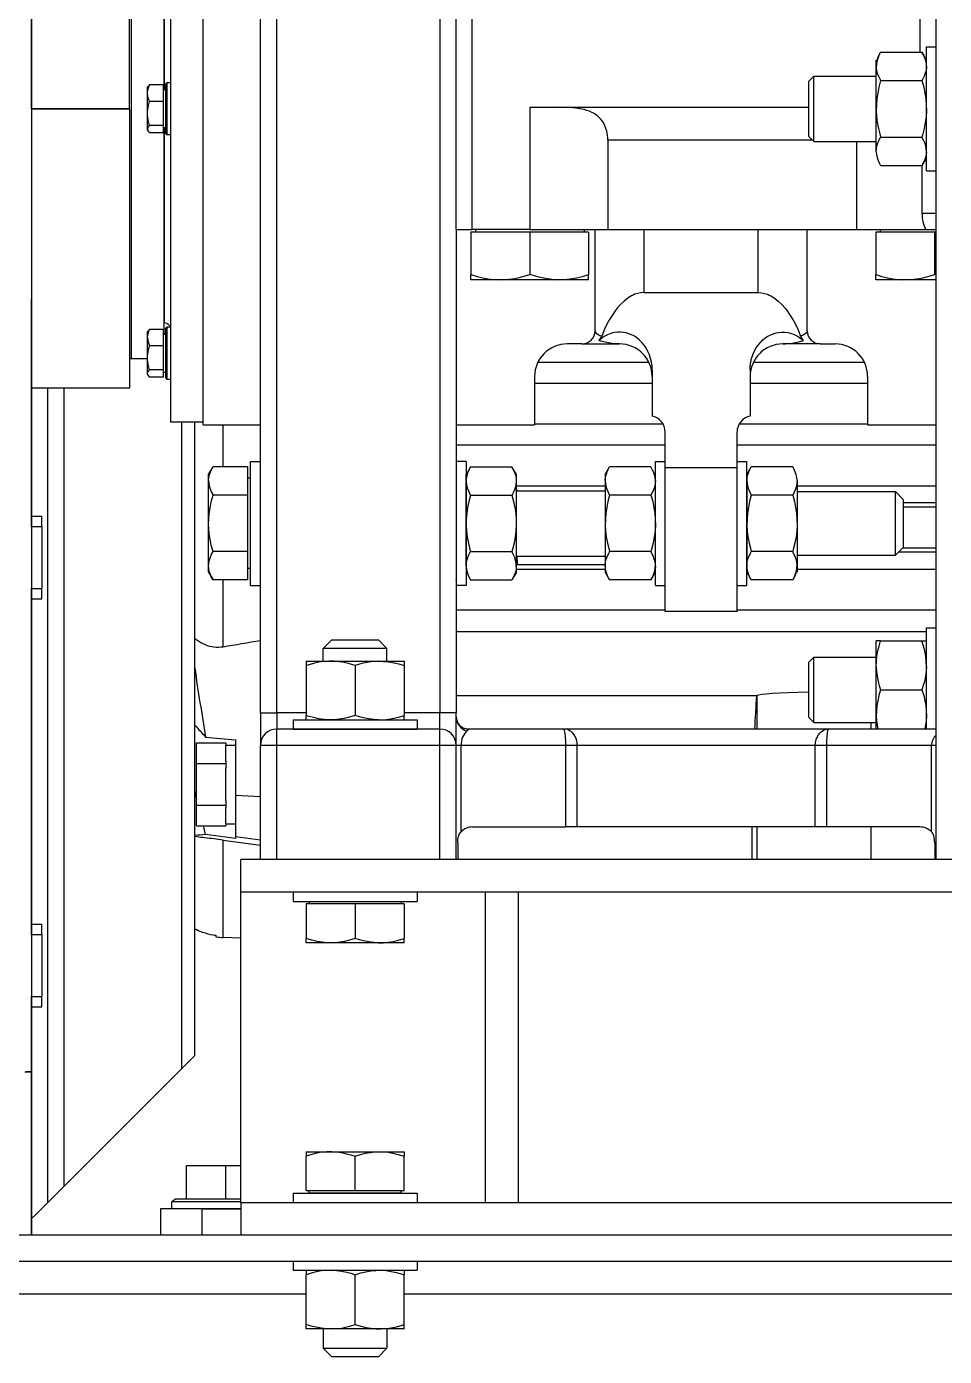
# Model space of a CAD drawing. Header units: metres. Extents: x 0 to 63075, y 0 to 44550.
# Drawn here: x 35998.6 to 36279.7, y 29834.8 to 30242.2 of the extents above; entities that cross this region are included whole.
import ezdxf

# ---------------------------------------------------------------- set-up
doc = ezdxf.new("R2010")
doc.units = ezdxf.units.M
doc.header["$LTSCALE"] = 75
doc.layers.add('SDM', color=7, linetype='Continuous')
doc.layers.add('SL1', color=8, linetype='Continuous')

# ---------------------------------------------------------------- blocks, each defined once
blk = doc.blocks.new('A$C24fbfe94')
at = {"layer": 'SL1'}
for p, q in [((2625.08, 1052.82), (2625.08, 539.82)), ((2677.68, 788.4), (2677.68, 930.97)), ((2625.08, 834.82), (2625.08, 920.37)), ((2655.08, 834.82), (2655.08, 920.37)), ((2655.67, 798.14), (2655.67, 911.32)), ((2665.67, 840.64), (2665.67, 903.92)), ((2667.68, 880.84), (2667.68, 738.82)), ((2695.18, 649.82), (2695.18, 868.82)), ((2700.18, 649.82), (2700.18, 868.82)), ((2750.18, 868.82), (2750.18, 649.82)), ((2755.08, 868.82), (2755.08, 797.82)), ((2759.98, 868.82), (2759.98, 797.82)), ((2897.18, 868.82), (2897.18, 852.14)), ((2902.18, 604.82), (2902.18, 868.82)), ((2665.68, 866.22), (2665.68, 840.64)), ((2885.15, 852.14), (2897.82, 852.14)), ((2899.18, 849.78), (2897.82, 852.14)), ((2899.18, 834.82), (2899.18, 853.82)), ((2899.18, 853.82), (2902.18, 853.82)), ((2883.78, 821.69), (2883.78, 849.78)), ((2883.81, 847.99), (2883.78, 847.95)), ((2863.18, 843.32), (2864.68, 844.82)), ((2864.68, 834.82), (2864.68, 844.82)), ((2864.68, 844.82), (2883.78, 844.82)), ((2885.15, 843.48), (2897.82, 843.48)), ((2660.63, 841.32), (2660.82, 841.64)), ((2660.63, 828.67), (2660.63, 841.32)), ((2665.48, 842.15), (2661.22, 842.15)), ((2665.48, 837.08), (2665.48, 842.15)), ((2666.08, 840.64), (2665.48, 840.64)), ((2666.08, 842.22), (2666.54, 842.82)), ((2666.08, 842.22), (2666.08, 840.28)), ((2666.08, 840.28), (2666.08, 827.42)), ((2666.54, 842.82), (2666.54, 840.72)), ((2667.68, 842.82), (2666.54, 842.82)), ((2666.54, 840.72), (2666.54, 826.82)), ((2863.18, 834.82), (2863.18, 843.32)), ((2665.48, 837.08), (2661.22, 837.08)), ((2665.48, 829.75), (2665.48, 837.08)), ((2777.68, 835.32), (2777.68, 797.82)), ((2777.68, 835.32), (2863.18, 835.32)), ((2625.08, 834.82), (2655.08, 834.82)), ((2655.08, 834.82), (2625.08, 834.82)), ((2625.08, 834.82), (2625.08, 749.27)), ((2655.08, 834.82), (2655.08, 749.27)), ((2863.18, 826.32), (2863.18, 834.82)), ((2864.68, 824.82), (2864.68, 834.82)), ((2899.18, 815.82), (2899.18, 834.82)), ((2660.63, 828.32), (2660.63, 828.67)), ((2660.63, 828.32), (2660.82, 828)), ((2665.48, 829.75), (2661.22, 829.75)), ((2665.48, 827.49), (2661.22, 827.49)), ((2665.48, 827.49), (2665.48, 829.75)), ((2666.08, 829.01), (2665.48, 829.01)), ((2665.67, 798.14), (2665.67, 829.01)), ((2665.68, 829.01), (2665.68, 769.32)), ((2666.08, 827.42), (2666.54, 826.82)), ((2667.68, 826.82), (2666.54, 826.82)), ((2801.6, 825.32), (2864.18, 825.32)), ((2801.6, 825.32), (2801.6, 797.82)), ((2863.18, 826.32), (2864.68, 824.82)), ((2864.68, 824.82), (2883.78, 824.82)), ((2877.77, 824.82), (2877.77, 797.82)), ((2885.15, 826.16), (2897.82, 826.16)), ((2883.81, 821.65), (2883.78, 821.69)), ((2899.18, 819.86), (2897.82, 817.5)), ((2885.15, 817.5), (2897.82, 817.5)), ((2897.8, 817.5), (2897.8, 802.82)), ((2899.18, 815.82), (2902.18, 815.82)), ((2897.8, 802.82), (2902.18, 802.82)), ((2655.67, 758.32), (2655.67, 798.14)), ((2665.67, 765.72), (2665.67, 798.14)), ((2755.08, 797.82), (2759.98, 797.82)), ((2755.18, 797.82), (2755.18, 649.82)), ((2777.68, 797.02), (2759.68, 797.02)), ((2759.68, 797.02), (2759.68, 784.08)), ((2777.68, 797.82), (2759.98, 797.82)), ((2761.06, 797.82), (2761.06, 797.02)), ((2777.68, 797.82), (2801.6, 797.82)), ((2795.68, 797.02), (2777.68, 797.02)), ((2777.68, 797.02), (2777.68, 784.08)), ((2794.31, 797.82), (2794.31, 797.02)), ((2795.68, 797.02), (2795.68, 784.08)), ((2797.68, 788.4), (2797.68, 797.82)), ((2801.6, 797.82), (2877.77, 797.82)), ((2812.68, 778.54), (2812.68, 797.82)), ((2847.68, 778.54), (2847.68, 797.82)), ((2862.68, 788.4), (2862.68, 797.82)), ((2877.77, 797.82), (2898.96, 797.82)), ((2901.68, 797.02), (2883.68, 797.02)), ((2883.68, 797.02), (2883.68, 784.08)), ((2885.06, 797.82), (2885.06, 797.02)), ((2898.96, 797.82), (2902.18, 797.82)), ((2902.18, 797.02), (2901.68, 797.02)), ((2901.68, 797.02), (2901.68, 784.08)), ((2677.68, 737.99), (2677.68, 788.4)), ((2797.68, 766.82), (2797.68, 788.4)), ((2862.68, 766.82), (2862.68, 788.4)), ((2759.68, 782.48), (2759.68, 784.08)), ((2759.69, 782.47), (2759.68, 782.48)), ((2786.31, 782.47), (2759.69, 782.47)), ((2795.68, 782.47), (2786.31, 782.47)), ((2795.68, 782.48), (2795.68, 784.08)), ((2795.68, 782.47), (2795.68, 782.48)), ((2883.68, 782.48), (2883.68, 784.08)), ((2883.69, 782.47), (2883.68, 782.48)), ((2902.18, 782.47), (2883.69, 782.47)), ((2902.18, 783.92), (2901.68, 784.08)), ((2812.68, 778.54), (2847.68, 778.54)), ((2625.08, 710.07), (2625.08, 776.64)), ((2660.63, 766.41), (2660.82, 766.72)), ((2660.63, 764.8), (2660.63, 766.41)), ((2665.48, 767.24), (2661.22, 767.24)), ((2665.48, 762.17), (2665.48, 767.24)), ((2665.68, 769.32), (2665.67, 769.32)), ((2666.08, 767.31), (2666.54, 767.91)), ((2666.08, 767.31), (2666.08, 758.31)), ((2667.61, 767.91), (2666.54, 767.91)), ((2666.54, 767.91), (2666.54, 758.18)), ((2667.68, 767.91), (2666.54, 767.91)), ((2660.63, 753.41), (2660.63, 764.8)), ((2665.48, 762.17), (2661.22, 762.17)), ((2666.08, 765.72), (2665.48, 765.72)), ((2665.48, 754.84), (2665.48, 762.17)), ((2666.08, 765.72), (2665.67, 765.72)), ((2793.68, 762.82), (2789.18, 762.82)), ((2793.68, 762.82), (2805.18, 762.82)), ((2866.68, 762.82), (2855.18, 762.82)), ((2866.68, 762.82), (2871.18, 762.82)), ((2655.08, 758.34), (2655.08, 752.27)), ((2655.67, 758.32), (2660.63, 758.32)), ((2666.08, 758.31), (2666.08, 752.51)), ((2666.54, 758.18), (2666.54, 751.91)), ((2665.48, 754.84), (2661.22, 754.84)), ((2665.48, 752.58), (2665.48, 754.84)), ((2666.08, 754.09), (2665.48, 754.09)), ((2780.18, 757.18), (2814.18, 757.18)), ((2815.18, 754.9), (2815.18, 740.72)), ((2845.18, 754.9), (2845.18, 740.72)), ((2846.18, 757.18), (2880.18, 757.18)), ((2660.63, 753.41), (2660.82, 753.09)), ((2665.48, 752.58), (2661.22, 752.58)), ((2666.08, 752.51), (2666.54, 751.91)), ((2667.68, 751.91), (2666.54, 751.91)), ((2779.18, 752.82), (2779.18, 737.99)), ((2815.18, 750.68), (2779.18, 750.68)), ((2881.18, 750.68), (2845.18, 750.68)), ((2881.18, 752.82), (2881.18, 737.99)), ((2655.08, 749.27), (2625.08, 749.27)), ((2630.08, 499.82), (2630.08, 749.27)), ((2635.08, 504.82), (2635.08, 749.27)), ((2669.68, 738.82), (2667.68, 738.82)), ((2671.08, 540.82), (2671.08, 738.85)), ((2675.08, 544.82), (2675.08, 738.84)), ((2677.68, 738.82), (2675.68, 738.82)), ((2677.68, 737.99), (2695.18, 737.99)), ((2683.83, 725.14), (2683.83, 737.99)), ((2755.18, 737.99), (2779.18, 737.99)), ((2779.18, 738.28), (2818.53, 738.28)), ((2841.83, 738.28), (2881.18, 738.28)), ((2881.18, 737.99), (2902.18, 737.99)), ((2819.18, 724.82), (2819.18, 735.82)), ((2841.18, 724.82), (2841.18, 735.82)), ((2819.18, 731.76), (2755.18, 731.76)), ((2902.18, 731.76), (2841.18, 731.76)), ((2692.18, 702.2), (2692.18, 726.82)), ((2692.18, 726.82), (2695.18, 726.82)), ((2755.18, 726.82), (2755.18, 722.45)), ((2758.18, 726.82), (2755.18, 726.82)), ((2758.18, 726.82), (2758.18, 722.45)), ((2816.18, 691.91), (2816.18, 726.82)), ((2816.18, 726.82), (2819.18, 726.82)), ((2841.18, 691.91), (2841.18, 726.82)), ((2841.18, 726.82), (2844.18, 726.82)), ((2844.18, 691.91), (2844.18, 726.82)), ((2679.33, 722.81), (2680.68, 725.14)), ((2679.33, 720.98), (2679.33, 722.81)), ((2691.38, 725.14), (2680.68, 725.14)), ((2691.38, 716.48), (2691.38, 725.14)), ((2692.18, 721.67), (2691.38, 721.67)), ((2755.18, 722.45), (2755.18, 688.82)), ((2758.18, 694.69), (2758.18, 722.78)), ((2758.18, 722.45), (2758.18, 688.82)), ((2759.55, 725.14), (2772.22, 725.14)), ((2773.58, 722.78), (2772.22, 725.14)), ((2773.58, 694.69), (2773.58, 722.78)), ((2800.78, 722.78), (2802.15, 725.14)), ((2800.78, 722.78), (2800.78, 720.95)), ((2814.82, 725.14), (2802.15, 725.14)), ((2841.18, 724.82), (2819.18, 724.82)), ((2819.18, 680.82), (2819.18, 724.82)), ((2841.18, 680.82), (2841.18, 724.82)), ((2844.18, 722.78), (2845.55, 725.14)), ((2844.18, 722.78), (2844.18, 720.95)), ((2858.22, 725.14), (2845.55, 725.14)), ((2679.33, 692.83), (2679.33, 720.98)), ((2758.21, 720.99), (2758.18, 720.95)), ((2773.58, 719.36), (2800.78, 719.36)), ((2773.87, 718.04), (2773.58, 718.04)), ((2773.58, 717.82), (2800.78, 717.82)), ((2773.88, 717.82), (2773.87, 718.04)), ((2800.78, 720.95), (2800.78, 692.86)), ((2816.16, 720.99), (2816.18, 720.95)), ((2844.18, 720.95), (2844.18, 692.86)), ((2859.56, 720.99), (2859.58, 720.95)), ((2859.58, 720.95), (2859.58, 692.86)), ((2859.58, 719.36), (2902.18, 719.36)), ((2859.58, 717.58), (2889.68, 717.58)), ((2889.68, 707.82), (2889.68, 717.58)), ((2892.18, 715.08), (2889.68, 717.58)), ((2691.38, 716.48), (2680.68, 716.48)), ((2691.38, 699.16), (2691.38, 716.48)), ((2759.55, 716.48), (2772.22, 716.48)), ((2814.82, 716.48), (2802.15, 716.48)), ((2858.22, 716.48), (2845.55, 716.48)), ((2892.18, 707.82), (2892.18, 715.08)), ((2892.18, 714.18), (2902.18, 714.18)), ((2625.08, 710.07), (2628.26, 710.07)), ((2625.08, 706.9), (2625.08, 710.07)), ((2628.26, 706.9), (2628.26, 710.07)), ((2902.18, 712.78), (2892.18, 712.78)), ((2625.08, 706.9), (2628.26, 706.9)), ((2625.08, 706.9), (2625.08, 687.85)), ((2628.26, 706.9), (2628.26, 687.85)), ((2889.68, 698.06), (2889.68, 707.82)), ((2892.18, 700.56), (2892.18, 707.82)), ((2692.18, 688.82), (2692.18, 702.2)), ((2691.38, 699.16), (2680.68, 699.16)), ((2691.38, 690.5), (2691.38, 699.16)), ((2759.55, 699.16), (2772.22, 699.16)), ((2773.58, 697.82), (2800.78, 697.82)), ((2773.91, 695.18), (2773.88, 697.82)), ((2814.82, 699.16), (2802.15, 699.16)), ((2858.22, 699.16), (2845.55, 699.16)), ((2859.58, 698.06), (2889.68, 698.06)), ((2892.18, 700.56), (2889.68, 698.06)), ((2902.18, 699.04), (2890.66, 699.04)), ((2892, 700.38), (2902.18, 700.38)), ((2679.33, 692.83), (2680.68, 690.5)), ((2692.18, 693.97), (2691.38, 693.97)), ((2758.21, 694.65), (2758.18, 694.69)), ((2758.3, 693.73), (2758.18, 693.73)), ((2773.58, 692.86), (2772.22, 690.5)), ((2773.58, 695.17), (2773.91, 695.18)), ((2773.58, 692.86), (2773.58, 694.69)), ((2800.78, 693.73), (2773.58, 693.73)), ((2773.91, 695.18), (2800.78, 695.18)), ((2800.78, 692.86), (2802.15, 690.5)), ((2816.18, 693.73), (2816.07, 693.73)), ((2816.16, 694.65), (2816.18, 694.69)), ((2844.18, 692.86), (2845.55, 690.5)), ((2902.18, 693.73), (2859.47, 693.73)), ((2859.56, 694.65), (2859.58, 694.69)), ((2691.38, 690.5), (2680.68, 690.5)), ((2683.83, 670.05), (2683.83, 690.5)), ((2692.18, 688.82), (2695.18, 688.82)), ((2758.18, 688.82), (2755.18, 688.82)), ((2759.55, 690.5), (2772.22, 690.5)), ((2814.82, 690.5), (2802.15, 690.5)), ((2816.18, 688.82), (2816.18, 691.91)), ((2816.18, 688.82), (2819.18, 688.82)), ((2841.18, 688.82), (2841.18, 691.91)), ((2841.18, 688.82), (2844.18, 688.82)), ((2844.18, 688.82), (2844.18, 691.91)), ((2858.22, 690.5), (2845.55, 690.5)), ((2625.08, 687.85), (2628.26, 687.85)), ((2625.08, 684.67), (2625.08, 687.85)), ((2625.08, 585.07), (2625.08, 684.67)), ((2625.08, 684.67), (2628.26, 684.67)), ((2628.26, 684.67), (2628.26, 687.85)), ((2755.18, 681.33), (2819.18, 681.33)), ((2841.18, 680.82), (2819.18, 680.82)), ((2841.18, 681.33), (2902.18, 681.33)), ((2899.18, 674.55), (2755.18, 674.55)), ((2899.18, 675.82), (2902.18, 675.82)), ((2899.18, 644.82), (2899.18, 675.82)), ((2716.93, 672.02), (2714.43, 669.52)), ((2714.43, 665.62), (2714.43, 669.52)), ((2733.94, 669.52), (2714.43, 669.52)), ((2731.44, 672.02), (2716.93, 672.02)), ((2731.44, 672.02), (2733.94, 669.52)), ((2733.94, 665.62), (2733.94, 669.52)), ((2883.78, 671.78), (2883.81, 671.82)), ((2883.78, 663.99), (2883.78, 671.78)), ((2885.15, 671.82), (2883.81, 671.82)), ((2885.15, 671.82), (2897.82, 671.82)), ((2897.82, 671.82), (2899.16, 671.82)), ((2899.18, 671.78), (2899.16, 671.82)), ((2709.22, 665.62), (2709.18, 665.6)), ((2709.18, 665.6), (2709.18, 664.26)), ((2709.18, 664.26), (2709.18, 648.98)), ((2709.22, 665.62), (2731.36, 665.62)), ((2724.18, 664.26), (2724.18, 648.98)), ((2731.36, 665.62), (2739.15, 665.62)), ((2739.15, 665.62), (2739.18, 665.6)), ((2739.18, 665.6), (2739.18, 664.26)), ((2739.18, 664.26), (2739.18, 648.98)), ((2864.68, 666.82), (2863.18, 665.32)), ((2863.18, 648.32), (2863.18, 665.32)), ((2864.68, 666.82), (2883.78, 666.82)), ((2864.68, 646.82), (2864.68, 666.82)), ((2883.78, 644.82), (2883.78, 663.99)), ((2885.15, 656.82), (2897.82, 656.82)), ((2847.2, 655), (2755.18, 655)), ((2847.35, 655.1), (2847.2, 655)), ((2847.35, 644.82), (2847.35, 655.1)), ((2695.18, 649.82), (2700.18, 649.82)), ((2695.18, 649.82), (2695.18, 639.82)), ((2700.18, 649.82), (2700.18, 644.82)), ((2709.18, 649.82), (2700.18, 649.82)), ((2709.18, 647.64), (2709.18, 648.98)), ((2750.18, 649.82), (2739.18, 649.82)), ((2739.18, 647.64), (2739.18, 648.98)), ((2755.18, 649.82), (2750.18, 649.82)), ((2750.18, 644.82), (2750.18, 649.82)), ((2755.18, 639.82), (2755.18, 649.82)), ((2755.18, 648.52), (2755.18, 648.54)), ((2864.68, 646.82), (2863.18, 648.32)), ((2750.18, 644.82), (2700.18, 644.82)), ((2700.18, 639.82), (2700.18, 644.82)), ((2705.18, 647.62), (2740.86, 647.62)), ((2705.18, 647.62), (2705.18, 644.82)), ((2705.18, 644.82), (2740.86, 644.82)), ((2709.22, 647.62), (2709.18, 647.64)), ((2731.36, 647.62), (2739.15, 647.62)), ((2739.15, 647.62), (2739.18, 647.64)), ((2740.86, 647.62), (2743.18, 647.62)), ((2740.86, 644.82), (2743.18, 644.82)), ((2743.18, 647.62), (2743.18, 644.82)), ((2750.18, 639.82), (2750.18, 644.82)), ((2788.11, 644.82), (2758.57, 644.82)), ((2869.26, 644.82), (2788.11, 644.82)), ((2864.68, 646.82), (2883.78, 646.82)), ((2902.18, 644.82), (2869.26, 644.82)), ((2882.3, 644.82), (2882.3, 646.82)), ((2675.58, 634.21), (2675.58, 640.56)), ((2675.58, 640.56), (2684.58, 640.56)), ((2678.4, 642.35), (2687.58, 641.54)), ((2684.58, 640.56), (2684.58, 639.85)), ((2684.58, 639.91), (2687.58, 639.91)), ((2684.58, 634.93), (2684.58, 639.85)), ((2687.58, 641.54), (2687.58, 624.49)), ((2695.18, 604.82), (2695.18, 639.82)), ((2700.18, 639.82), (2695.18, 639.82)), ((2700.18, 604.82), (2700.18, 639.82)), ((2750.18, 639.82), (2700.18, 639.82)), ((2750.18, 604.82), (2750.18, 639.82)), ((2755.18, 639.82), (2750.18, 639.82)), ((2755.18, 604.82), (2755.18, 639.82)), ((2756.65, 639.82), (2755.18, 639.82)), ((2788.72, 639.82), (2756.65, 639.82)), ((2756.65, 613.36), (2756.65, 639.82)), ((2792.26, 639.82), (2788.72, 639.82)), ((2788.72, 614.82), (2788.72, 639.82)), ((2792.26, 614.82), (2792.26, 639.82)), ((2865.11, 639.82), (2792.26, 639.82)), ((2865.11, 614.82), (2865.11, 639.82)), ((2868.65, 639.82), (2865.11, 639.82)), ((2868.65, 614.82), (2868.65, 639.82)), ((2900.72, 639.82), (2868.65, 639.82)), ((2902.18, 639.82), (2900.72, 639.82)), ((2900.72, 613.36), (2900.72, 639.82)), ((2675.58, 621.51), (2675.58, 634.21)), ((2684.58, 634.21), (2675.58, 634.21)), ((2684.58, 634.93), (2684.58, 634.21)), ((2684.58, 634.21), (2684.58, 632.78)), ((2684.58, 627.86), (2684.58, 632.78)), ((2684.58, 622.94), (2684.58, 627.86)), ((2695.18, 624.09), (2687.58, 624.49)), ((2687.58, 624.49), (2687.58, 611.88)), ((2675.58, 615.16), (2675.58, 621.51)), ((2675.58, 621.51), (2684.58, 621.51)), ((2684.58, 622.94), (2684.58, 621.51)), ((2684.58, 621.51), (2684.58, 620.8)), ((2684.58, 615.88), (2684.58, 620.8)), ((2684.58, 615.88), (2684.58, 615.16)), ((2684.58, 615.81), (2687.58, 615.81)), ((2675.73, 611.78), (2675.08, 611.85)), ((2675.58, 615.16), (2684.58, 615.16)), ((2678.4, 612.47), (2677.72, 615.16)), ((2687.58, 611.29), (2678.4, 612.47)), ((2687.58, 611.88), (2695.18, 610.9)), ((2687.58, 611.88), (2687.58, 611.29)), ((2760.18, 614.82), (2788.72, 614.82)), ((2792.26, 614.82), (2788.72, 614.82)), ((2865.11, 614.82), (2792.26, 614.82)), ((2845.76, 604.82), (2845.79, 614.82)), ((2847.35, 604.82), (2847.35, 614.82)), ((2868.65, 614.82), (2865.11, 614.82)), ((2897.18, 614.82), (2868.65, 614.82)), ((2882.3, 604.82), (2882.3, 614.82)), ((2683.83, 580.94), (2683.83, 610.79)), ((2683.83, 610.79), (2695.18, 609.22)), ((2755.63, 609.82), (2755.63, 604.82)), ((2755.63, 609.82), (2755.63, 604.82)), ((2901.73, 609.82), (2901.73, 604.82)), ((3024.18, 604.82), (2689.18, 604.82)), ((2689.18, 594.82), (2689.18, 604.82)), ((2700.18, 604.82), (2695.18, 604.82)), ((2750.18, 604.82), (2700.18, 604.82)), ((2755.18, 604.82), (2750.18, 604.82)), ((2755.63, 604.82), (2755.18, 604.82)), ((2902.18, 604.82), (2901.73, 604.82)), ((2907.18, 604.82), (2902.18, 604.82)), ((3024.18, 594.82), (2689.18, 594.82)), ((2689.18, 499.82), (2689.18, 594.82)), ((2705.18, 594.82), (2705.18, 592.02)), ((2743.18, 594.82), (2743.18, 592.02)), ((2764.18, 499.82), (2764.18, 594.82)), ((2774.18, 594.82), (2764.18, 594.82)), ((2774.18, 594.82), (2774.18, 499.82)), ((2774.18, 594.82), (2774.18, 499.82)), ((2705.18, 592.02), (2740.86, 592.02)), ((2724.18, 591.22), (2709.18, 591.22)), ((2709.18, 591.22), (2709.18, 580.65)), ((2710.09, 592.02), (2710.09, 591.22)), ((2739.18, 591.22), (2724.18, 591.22)), ((2724.18, 591.22), (2724.18, 580.65)), ((2738.28, 592.02), (2738.28, 591.22)), ((2739.18, 591.22), (2739.18, 580.65)), ((2740.86, 592.02), (2743.18, 592.02)), ((2625.08, 585.07), (2628.26, 585.07)), ((2625.08, 581.9), (2625.08, 585.07)), ((2628.26, 581.9), (2628.26, 585.07)), ((2625.08, 581.9), (2628.26, 581.9)), ((2625.08, 581.9), (2625.08, 562.85)), ((2628.26, 581.9), (2628.26, 562.85)), ((2681.58, 581.62), (2681.58, 581.13)), ((2689.18, 580.8), (2683.83, 580.94)), ((2709.18, 579.31), (2709.18, 580.65)), ((2709.19, 579.31), (2709.18, 579.31)), ((2731.37, 579.31), (2709.19, 579.31)), ((2739.18, 579.31), (2731.37, 579.31)), ((2739.18, 579.31), (2739.18, 580.65)), ((2739.18, 579.31), (2739.18, 579.31)), ((2625.08, 562.85), (2628.26, 562.85)), ((2625.08, 559.67), (2625.08, 562.85)), ((2628.26, 559.67), (2628.26, 562.85)), ((2625.08, 540.62), (2625.08, 559.67)), ((2625.08, 559.67), (2628.26, 559.67)), ((2675.08, 544.82), (2671.08, 540.82)), ((2623.08, 539.82), (2625.08, 539.82)), ((2625.08, 539.82), (2623.58, 539.82)), ((2625.08, 539.82), (2625.08, 540.62)), ((2625.08, 489.82), (2625.08, 539.82)), ((2625.08, 539.82), (2625.08, 489.82)), ((2635.08, 504.82), (2671.08, 540.82)), ((2709.19, 515.34), (2709.18, 515.33)), ((2709.18, 515.33), (2709.18, 513.99)), ((2709.18, 503.42), (2709.18, 513.99)), ((2709.19, 515.34), (2717, 515.34)), ((2717, 515.34), (2739.18, 515.34)), ((2724.18, 503.42), (2724.18, 513.99)), ((2739.18, 515.34), (2739.18, 515.33)), ((2739.18, 515.33), (2739.18, 513.99)), ((2739.18, 503.42), (2739.18, 513.99)), ((2672.58, 511.12), (2684.58, 511.12)), ((2672.58, 500.82), (2672.58, 511.12)), ((2684.58, 511.12), (2689.18, 511.12)), ((2684.58, 500.82), (2684.58, 511.12)), ((2630.08, 499.82), (2635.08, 504.82)), ((2705.18, 502.62), (2740.86, 502.62)), ((2705.18, 502.62), (2705.18, 499.82)), ((2709.18, 503.42), (2724.18, 503.42)), ((2710.09, 502.62), (2710.09, 503.42)), ((2738.28, 502.62), (2710.09, 502.62)), ((2724.18, 503.42), (2739.18, 503.42)), ((2738.28, 502.62), (2738.28, 503.42)), ((2740.86, 502.62), (2743.18, 502.62)), ((2743.18, 502.62), (2743.18, 499.82)), ((2630.08, 499.82), (2626.08, 495.82)), ((2677.28, 497.82), (2664.58, 497.82)), ((2664.58, 497.82), (2664.58, 489.82)), ((2669.21, 500.82), (2668.08, 499.96)), ((2669.21, 500.82), (2668.08, 499.96)), ((2668.08, 497.82), (2668.08, 499.96)), ((2689.18, 499.96), (2668.08, 499.96)), ((2689.18, 497.82), (2668.08, 497.82)), ((2689.18, 500.82), (2669.21, 500.82)), ((2677.28, 497.82), (2689.18, 497.82)), ((2677.28, 497.82), (2677.28, 489.82)), ((2689.18, 499.82), (2689.18, 489.82)), ((2689.18, 499.82), (3024.18, 499.82)), ((2689.18, 499.82), (2705.18, 499.82)), ((2705.18, 499.82), (2740.86, 499.82)), ((2740.86, 499.82), (2743.18, 499.82)), ((2743.18, 499.82), (2764.18, 499.82)), ((2764.18, 499.82), (2774.18, 499.82)), ((2774.18, 499.82), (2939.18, 499.82)), ((2625.08, 494.82), (2626.08, 495.82)), ((2575.08, 489.82), (2625.08, 489.82)), ((2625.08, 489.82), (2689.18, 489.82)), ((2625.08, 489.82), (2664.58, 489.82)), ((2689.18, 489.82), (3024.18, 489.82)), ((2494.18, 481.82), (2914.18, 481.82)), ((2705.18, 481.82), (2705.18, 479.02)), ((2743.18, 481.82), (2743.18, 479.02)), ((2705.18, 479.02), (2740.86, 479.02)), ((2709.22, 479.02), (2709.18, 479)), ((2709.18, 479), (2709.18, 477.66)), ((2709.18, 462.38), (2709.18, 477.66)), ((2724.18, 462.38), (2724.18, 477.66)), ((2739.15, 479.02), (2739.18, 479)), ((2739.18, 479), (2739.18, 477.66)), ((2739.18, 462.38), (2739.18, 477.66)), ((2740.86, 479.02), (2743.18, 479.02)), ((2449.18, 471.82), (2709.18, 471.82)), ((2739.18, 471.82), (2959.18, 471.82)), ((2709.18, 461.04), (2709.18, 462.38)), ((2709.22, 461.02), (2709.18, 461.04)), ((2717.01, 461.02), (2709.22, 461.02)), ((2714.43, 461.02), (2714.43, 455.12)), ((2739.15, 461.02), (2717.01, 461.02)), ((2733.94, 461.02), (2733.94, 455.12)), ((2739.15, 461.02), (2739.18, 461.04)), ((2739.18, 461.04), (2739.18, 462.38)), ((2714.43, 455.12), (2733.94, 455.12)), ((2716.93, 452.62), (2714.43, 455.12)), ((2716.93, 452.62), (2731.44, 452.62)), ((2731.44, 452.62), (2733.94, 455.12))]:
    blk.add_line(p, q, dxfattribs=at)
for points in [[(2885.15, 852.14), (2884.62, 851.14), (2884.25, 850.23), (2883.99, 849.37), (2883.84, 848.44), (2883.81, 847.53), (2883.92, 846.61), (2884.13, 845.74), (2884.48, 844.8), (2884.97, 843.79), (2885.15, 843.48)], [(2883.81, 847.99), (2883.89, 848.84), (2884.08, 849.73), (2884.41, 850.66), (2884.73, 851.37), (2885.15, 852.14)], [(2897.82, 852.14), (2898.35, 851.14), (2898.72, 850.23), (2898.98, 849.37), (2899.13, 848.44), (2899.16, 847.53), (2899.05, 846.61), (2898.84, 845.74), (2898.49, 844.8), (2898, 843.79), (2897.82, 843.48)], [(2885.15, 843.48), (2884.62, 841.48), (2884.25, 839.66), (2883.99, 837.95), (2883.84, 836.09), (2883.81, 834.26), (2883.92, 832.43), (2884.13, 830.67), (2884.48, 828.81), (2884.97, 826.78), (2885.15, 826.16)], [(2897.82, 843.48), (2898.35, 841.48), (2898.72, 839.66), (2898.98, 837.95), (2899.13, 836.09), (2899.16, 834.26), (2899.05, 832.43), (2898.84, 830.67), (2898.49, 828.81), (2898, 826.78), (2897.82, 826.16)], [(2661.22, 837.08), (2660.91, 837.92), (2660.72, 838.67), (2660.65, 839.3), (2660.64, 839.91), (2660.72, 840.54), (2660.9, 841.3), (2661.22, 842.15)], [(2661.22, 829.75), (2660.91, 830.97), (2660.72, 832.04), (2660.65, 832.96), (2660.64, 833.85), (2660.72, 834.76), (2660.9, 835.85), (2661.22, 837.08)], [(2801.6, 825.32), (2801.58, 826), (2801.52, 826.68), (2801.42, 827.34), (2801.28, 827.99), (2801.04, 828.83), (2800.72, 829.64), (2800.34, 830.39), (2799.88, 831.12), (2799.35, 831.78), (2798.76, 832.37), (2798.29, 832.76), (2797.8, 833.12), (2797.26, 833.45), (2796.7, 833.74), (2795.94, 834.08), (2795.15, 834.35), (2794.34, 834.59), (2793.5, 834.77), (2791.78, 835.04), (2789.82, 835.22), (2788.49, 835.28), (2785.77, 835.32)], [(2660.64, 828.67), (2660.7, 829), (2660.88, 829.35), (2661.22, 829.75)], [(2660.64, 828.67), (2660.67, 828.34), (2660.82, 828)], [(2883.81, 821.65), (2883.84, 822.54), (2884, 823.44), (2884.29, 824.38), (2884.66, 825.24), (2885.15, 826.16)], [(2899.16, 821.65), (2899.12, 822.54), (2898.97, 823.44), (2898.67, 824.38), (2898.31, 825.24), (2897.82, 826.16)], [(2883.81, 821.65), (2883.89, 820.8), (2884.08, 819.91), (2884.41, 818.98), (2884.73, 818.27), (2885.15, 817.5)], [(2899.16, 821.65), (2899.08, 820.8), (2898.88, 819.91), (2898.56, 818.98), (2898.23, 818.27), (2897.82, 817.5)], [(2759.68, 784.08), (2761.55, 783.51), (2763.28, 783.08), (2764.91, 782.78), (2766.46, 782.58), (2768.08, 782.48), (2769.68, 782.5), (2771.3, 782.62), (2772.98, 782.86), (2774.45, 783.16), (2776.01, 783.57), (2777.68, 784.08)], [(2786.32, 782.48), (2784.44, 782.58), (2782.5, 782.84), (2780.45, 783.28), (2779.11, 783.64), (2777.68, 784.08)], [(2786.32, 782.48), (2788.17, 782.52), (2790.07, 782.72), (2792.05, 783.07), (2793.8, 783.51), (2795.68, 784.08)], [(2883.68, 784.08), (2885.55, 783.51), (2887.28, 783.08), (2888.91, 782.78), (2890.46, 782.58), (2892.08, 782.48), (2893.68, 782.5), (2895.3, 782.62), (2896.98, 782.86), (2898.45, 783.16), (2900.01, 783.57), (2901.68, 784.08)], [(2812.68, 778.54), (2811.73, 778.48), (2810.79, 778.3), (2809.9, 778), (2809.34, 777.77), (2808.81, 777.5), (2807.81, 776.89), (2807.18, 776.43), (2806.58, 775.94), (2805.48, 774.88), (2804.47, 773.74), (2803.86, 772.96), (2803.29, 772.16), (2802.69, 771.25), (2802.13, 770.33), (2801.32, 768.82), (2800.59, 767.28), (2799.74, 765.15)], [(2847.68, 778.54), (2848.64, 778.48), (2849.57, 778.3), (2850.47, 778), (2851.02, 777.77), (2851.56, 777.5), (2852.56, 776.89), (2853.19, 776.43), (2853.78, 775.94), (2854.89, 774.88), (2855.9, 773.74), (2856.51, 772.96), (2857.08, 772.16), (2857.68, 771.25), (2858.24, 770.33), (2859.05, 768.82), (2859.78, 767.28), (2860.63, 765.15)], [(2660.64, 764.81), (2660.7, 765.54), (2660.88, 766.33), (2661.22, 767.24)], [(2665.68, 769.32), (2666.1, 769.28), (2666.57, 769.12), (2666.99, 768.85), (2667.19, 768.67), (2667.35, 768.45), (2667.5, 768.2), (2667.61, 767.91)], [(2797.68, 766.82), (2797.75, 766.54), (2797.94, 766.25), (2798.24, 765.98), (2798.63, 765.71), (2799.14, 765.43), (2799.74, 765.15)], [(2815.18, 754.9), (2815.13, 756.06), (2814.98, 757.22), (2814.72, 758.35), (2814.36, 759.45), (2813.9, 760.53), (2813.33, 761.58), (2812.74, 762.44), (2812.05, 763.28), (2811.24, 764.06), (2810.53, 764.64), (2809.73, 765.17), (2808.84, 765.63), (2808.08, 765.94), (2807.26, 766.18), (2806.4, 766.35), (2805.49, 766.43), (2804.57, 766.41), (2803.67, 766.3), (2803.09, 766.17), (2802.53, 766.02), (2801.47, 765.61), (2800.5, 765.09), (2799.64, 764.49), (2798.87, 763.83)], [(2845.18, 754.9), (2845.24, 756.06), (2845.39, 757.22), (2845.65, 758.35), (2846, 759.45), (2846.47, 760.53), (2847.04, 761.58), (2847.63, 762.44), (2848.32, 763.28), (2849.12, 764.06), (2849.84, 764.64), (2850.64, 765.17), (2851.52, 765.63), (2852.29, 765.94), (2853.11, 766.18), (2853.96, 766.35), (2854.88, 766.43), (2855.8, 766.41), (2856.7, 766.3), (2857.28, 766.17), (2857.84, 766.02), (2858.9, 765.61), (2859.87, 765.09), (2860.73, 764.49), (2861.5, 763.83)], [(2862.68, 766.82), (2862.62, 766.54), (2862.43, 766.25), (2862.13, 765.98), (2861.74, 765.71), (2861.23, 765.43), (2860.63, 765.15)], [(2660.64, 764.81), (2660.68, 764), (2660.87, 763.14), (2661.22, 762.17)], [(2661.22, 754.84), (2660.91, 756.05), (2660.72, 757.13), (2660.65, 758.04), (2660.64, 758.94), (2660.72, 759.85), (2660.9, 760.94), (2661.22, 762.17)], [(2805.18, 762.82), (2804.4, 762.84), (2802.9, 762.97), (2801.25, 763.24), (2799.83, 763.56), (2798.87, 763.83)], [(2855.18, 762.82), (2855.97, 762.84), (2857.46, 762.97), (2859.12, 763.24), (2860.54, 763.56), (2861.5, 763.83)], [(2660.82, 753.09), (2660.66, 753.5), (2660.64, 753.71), (2660.66, 753.91), (2660.72, 754.12), (2660.9, 754.46), (2661.22, 754.84)], [(2679.34, 720.99), (2679.42, 721.84), (2679.61, 722.72), (2679.94, 723.64), (2680.26, 724.37), (2680.68, 725.14)], [(2759.55, 725.14), (2759.02, 724.14), (2758.65, 723.23), (2758.39, 722.37), (2758.24, 721.44), (2758.21, 720.53), (2758.32, 719.61), (2758.53, 718.74), (2758.88, 717.8), (2759.37, 716.79), (2759.55, 716.48)], [(2758.21, 720.99), (2758.29, 721.84), (2758.48, 722.73), (2758.81, 723.66), (2759.13, 724.37), (2759.55, 725.14)], [(2772.22, 725.14), (2772.75, 724.14), (2773.12, 723.23), (2773.38, 722.37), (2773.53, 721.44), (2773.56, 720.53), (2773.45, 719.61), (2773.24, 718.74), (2772.89, 717.8), (2772.4, 716.79), (2772.22, 716.48)], [(2800.81, 720.99), (2800.89, 721.84), (2801.08, 722.73), (2801.41, 723.66), (2801.73, 724.37), (2802.15, 725.14)], [(2816.16, 720.99), (2816.08, 721.84), (2815.88, 722.73), (2815.56, 723.66), (2815.23, 724.37), (2814.82, 725.14)], [(2844.21, 720.99), (2844.29, 721.84), (2844.48, 722.73), (2844.81, 723.66), (2845.13, 724.37), (2845.55, 725.14)], [(2859.56, 720.99), (2859.48, 721.84), (2859.28, 722.73), (2858.96, 723.66), (2858.63, 724.37), (2858.22, 725.14)], [(2679.34, 720.99), (2679.37, 720.15), (2679.51, 719.29), (2679.78, 718.39), (2680.15, 717.48), (2680.68, 716.48)], [(2800.81, 720.99), (2800.84, 720.1), (2801, 719.2), (2801.29, 718.26), (2801.66, 717.41), (2802.15, 716.48)], [(2816.16, 720.99), (2816.12, 720.1), (2815.97, 719.2), (2815.67, 718.26), (2815.31, 717.41), (2814.82, 716.48)], [(2844.21, 720.99), (2844.24, 720.1), (2844.4, 719.2), (2844.69, 718.26), (2845.06, 717.41), (2845.55, 716.48)], [(2859.56, 720.99), (2859.52, 720.1), (2859.37, 719.2), (2859.07, 718.26), (2858.71, 717.41), (2858.22, 716.48)], [(2680.68, 699.16), (2680.16, 701.12), (2679.79, 702.91), (2679.54, 704.59), (2679.39, 706.17), (2679.34, 707.71), (2679.38, 709.26), (2679.51, 710.83), (2679.76, 712.58), (2680.14, 714.44), (2680.68, 716.48)], [(2759.55, 716.48), (2759.02, 714.48), (2758.65, 712.66), (2758.39, 710.95), (2758.24, 709.09), (2758.21, 707.26), (2758.32, 705.43), (2758.53, 703.67), (2758.88, 701.81), (2759.37, 699.78), (2759.55, 699.16)], [(2772.22, 716.48), (2772.75, 714.48), (2773.12, 712.66), (2773.38, 710.95), (2773.53, 709.09), (2773.56, 707.26), (2773.45, 705.43), (2773.24, 703.67), (2772.89, 701.81), (2772.4, 699.78), (2772.22, 699.16)], [(2802.15, 716.48), (2801.62, 714.48), (2801.25, 712.66), (2800.99, 710.95), (2800.84, 709.09), (2800.81, 707.26), (2800.92, 705.43), (2801.13, 703.67), (2801.48, 701.81), (2801.97, 699.78), (2802.15, 699.16)], [(2814.82, 716.48), (2815.35, 714.48), (2815.72, 712.66), (2815.98, 710.95), (2816.13, 709.09), (2816.16, 707.26), (2816.05, 705.43), (2815.84, 703.67), (2815.49, 701.81), (2815, 699.78), (2814.82, 699.16)], [(2845.55, 716.48), (2845.02, 714.48), (2844.65, 712.66), (2844.39, 710.95), (2844.24, 709.09), (2844.21, 707.26), (2844.32, 705.43), (2844.53, 703.67), (2844.88, 701.81), (2845.37, 699.78), (2845.55, 699.16)], [(2858.22, 716.48), (2858.75, 714.48), (2859.12, 712.66), (2859.38, 710.95), (2859.53, 709.09), (2859.56, 707.26), (2859.45, 705.43), (2859.24, 703.67), (2858.89, 701.81), (2858.4, 699.78), (2858.22, 699.16)], [(2680.68, 690.5), (2680.16, 691.48), (2679.79, 692.37), (2679.54, 693.21), (2679.39, 694), (2679.34, 694.78), (2679.38, 695.55), (2679.51, 696.34), (2679.76, 697.21), (2680.14, 698.14), (2680.68, 699.16)], [(2758.21, 694.65), (2758.24, 695.54), (2758.4, 696.44), (2758.69, 697.38), (2759.06, 698.24), (2759.55, 699.16)], [(2773.56, 694.65), (2773.52, 695.54), (2773.37, 696.44), (2773.07, 697.38), (2772.71, 698.24), (2772.22, 699.16)], [(2802.15, 690.5), (2801.62, 691.5), (2801.25, 692.41), (2800.99, 693.27), (2800.84, 694.2), (2800.81, 695.11), (2800.92, 696.03), (2801.13, 696.91), (2801.48, 697.84), (2801.97, 698.85), (2802.15, 699.16)], [(2814.82, 690.5), (2815.35, 691.5), (2815.72, 692.41), (2815.98, 693.27), (2816.13, 694.2), (2816.16, 695.11), (2816.05, 696.03), (2815.84, 696.91), (2815.49, 697.84), (2815, 698.85), (2814.82, 699.16)], [(2845.55, 690.5), (2845.02, 691.5), (2844.65, 692.41), (2844.39, 693.27), (2844.24, 694.2), (2844.21, 695.11), (2844.32, 696.03), (2844.53, 696.91), (2844.88, 697.84), (2845.37, 698.85), (2845.55, 699.16)], [(2858.22, 690.5), (2858.75, 691.5), (2859.12, 692.41), (2859.38, 693.27), (2859.53, 694.2), (2859.56, 695.11), (2859.45, 696.03), (2859.24, 696.91), (2858.89, 697.84), (2858.4, 698.85), (2858.22, 699.16)], [(2758.21, 694.65), (2758.29, 693.8), (2758.48, 692.91), (2758.81, 691.98), (2759.13, 691.27), (2759.55, 690.5)], [(2773.56, 694.65), (2773.48, 693.8), (2773.28, 692.91), (2772.96, 691.98), (2772.63, 691.27), (2772.22, 690.5)], [(2816.16, 694.65), (2816.08, 693.8), (2815.88, 692.91), (2815.56, 691.98), (2815.23, 691.27), (2814.82, 690.5)], [(2859.56, 694.65), (2859.48, 693.8), (2859.28, 692.91), (2858.96, 691.98), (2858.63, 691.27), (2858.22, 690.5)], [(2883.81, 664.01), (2883.84, 665.54), (2884, 667.11), (2884.29, 668.75), (2884.66, 670.22), (2885.15, 671.82)], [(2899.16, 664.01), (2899.12, 665.54), (2898.97, 667.11), (2898.67, 668.75), (2898.31, 670.22), (2897.82, 671.82)], [(2724.18, 664.26), (2722.46, 664.78), (2720.87, 665.16), (2719.39, 665.41), (2717.78, 665.57), (2716.2, 665.59), (2714.61, 665.49), (2713.09, 665.27), (2711.48, 664.93), (2709.72, 664.43), (2709.18, 664.26)], [(2731.38, 665.6), (2729.89, 665.52), (2728.36, 665.32), (2726.75, 664.99), (2725.51, 664.67), (2724.18, 664.26)], [(2731.38, 665.6), (2732.91, 665.56), (2734.47, 665.4), (2736.11, 665.11), (2737.58, 664.75), (2739.18, 664.26)], [(2883.81, 664.01), (2883.89, 662.53), (2884.08, 661), (2884.41, 659.39), (2884.73, 658.15), (2885.15, 656.82)], [(2899.16, 664.01), (2899.08, 662.53), (2898.88, 661), (2898.56, 659.39), (2898.23, 658.15), (2897.82, 656.82)], [(2885.15, 656.82), (2884.62, 655.09), (2884.25, 653.51), (2883.99, 652.03), (2883.84, 650.42), (2883.81, 648.84), (2883.92, 647.25), (2884.07, 646.06), (2884.31, 644.82)], [(2897.82, 656.82), (2898.35, 655.09), (2898.72, 653.51), (2898.98, 652.03), (2899.13, 650.42), (2899.16, 648.84), (2899.05, 647.25), (2898.89, 646.06), (2898.66, 644.82)], [(2724.18, 648.98), (2722.46, 648.46), (2720.87, 648.08), (2719.39, 647.83), (2717.78, 647.67), (2716.2, 647.65), (2714.61, 647.75), (2713.09, 647.97), (2711.48, 648.31), (2709.72, 648.81), (2709.18, 648.98)], [(2731.38, 647.64), (2729.89, 647.72), (2728.36, 647.92), (2726.75, 648.25), (2725.51, 648.57), (2724.18, 648.98)], [(2731.38, 647.64), (2732.91, 647.68), (2734.47, 647.84), (2736.11, 648.13), (2737.58, 648.49), (2739.18, 648.98)], [(2755.18, 648.52), (2755.24, 647.88), (2755.44, 647.18), (2755.78, 646.51), (2756.21, 645.94), (2756.75, 645.47), (2757.19, 645.2), (2757.78, 644.95), (2758.28, 644.84), (2758.57, 644.82)], [(2758.57, 644.82), (2758.04, 644.88), (2757.41, 645.09), (2756.97, 645.32), (2756.54, 645.63), (2756.09, 646.08), (2755.68, 646.66), (2755.37, 647.36), (2755.22, 648.04), (2755.18, 648.52)], [(2758.44, 644.17), (2758.66, 644.37), (2758.79, 644.55), (2758.82, 644.65), (2758.82, 644.7), (2758.79, 644.75), (2758.75, 644.79), (2758.57, 644.82)], [(2788.72, 639.82), (2788.7, 641.14), (2788.64, 642.36), (2788.51, 643.57), (2788.35, 644.41), (2788.25, 644.69), (2788.2, 644.77), (2788.14, 644.82), (2788.11, 644.82)], [(2792.26, 639.82), (2792.19, 640.72), (2791.99, 641.58), (2791.69, 642.35), (2791.29, 643.03), (2790.84, 643.58), (2790.34, 644.04), (2789.8, 644.39), (2789.23, 644.63), (2788.65, 644.78), (2788.11, 644.82)], [(2865.11, 639.82), (2865.18, 640.72), (2865.38, 641.58), (2865.68, 642.35), (2866.08, 643.03), (2866.53, 643.58), (2867.03, 644.04), (2867.57, 644.39), (2868.14, 644.63), (2868.72, 644.78), (2869.26, 644.82)], [(2868.65, 639.82), (2868.67, 641.14), (2868.73, 642.36), (2868.85, 643.57), (2869.01, 644.41), (2869.12, 644.69), (2869.17, 644.77), (2869.23, 644.82), (2869.26, 644.82)], [(2755.63, 609.82), (2755.68, 610.76), (2755.81, 611.68), (2755.93, 612.11), (2756.08, 612.51), (2756.33, 612.97), (2756.65, 613.36)], [(2901.73, 609.82), (2901.69, 610.76), (2901.55, 611.68), (2901.44, 612.11), (2901.29, 612.51), (2901.04, 612.97), (2900.72, 613.36)], [(2724.18, 580.65), (2722.49, 580.14), (2720.94, 579.76), (2719.48, 579.51), (2718.12, 579.36), (2716.78, 579.31), (2715.44, 579.35), (2714.08, 579.48), (2712.56, 579.73), (2710.95, 580.12), (2709.18, 580.65)], [(2731.38, 579.31), (2729.9, 579.39), (2728.38, 579.58), (2726.78, 579.91), (2725.53, 580.23), (2724.18, 580.65)], [(2731.38, 579.31), (2732.83, 579.34), (2734.32, 579.49), (2735.87, 579.75), (2737.45, 580.13), (2739.18, 580.65)], [(2716.99, 515.33), (2715.53, 515.3), (2714.05, 515.15), (2712.5, 514.89), (2710.91, 514.51), (2709.18, 513.99)], [(2716.99, 515.33), (2718.47, 515.25), (2719.99, 515.06), (2721.59, 514.73), (2722.84, 514.41), (2724.18, 513.99)], [(2724.18, 513.99), (2725.88, 514.5), (2727.43, 514.88), (2728.88, 515.13), (2730.25, 515.28), (2731.59, 515.33), (2732.93, 515.29), (2734.29, 515.16), (2735.8, 514.91), (2737.42, 514.52), (2739.18, 513.99)], [(2716.99, 479), (2715.46, 478.96), (2713.9, 478.8), (2712.26, 478.51), (2710.79, 478.15), (2709.18, 477.66)], [(2716.99, 479), (2718.47, 478.92), (2720, 478.72), (2721.62, 478.39), (2722.86, 478.07), (2724.18, 477.66)], [(2724.18, 477.66), (2725.91, 478.18), (2727.49, 478.56), (2728.98, 478.81), (2730.59, 478.97), (2732.16, 478.99), (2733.76, 478.89), (2735.28, 478.67), (2736.89, 478.33), (2738.65, 477.83), (2739.18, 477.66)], [(2716.99, 461.04), (2715.46, 461.08), (2713.9, 461.24), (2712.26, 461.53), (2710.79, 461.89), (2709.18, 462.38)], [(2716.99, 461.04), (2718.47, 461.12), (2720, 461.32), (2721.62, 461.65), (2722.86, 461.97), (2724.18, 462.38)], [(2724.18, 462.38), (2725.91, 461.86), (2727.49, 461.48), (2728.98, 461.23), (2730.59, 461.07), (2732.16, 461.05), (2733.76, 461.15), (2735.28, 461.37), (2736.89, 461.71), (2738.65, 462.21), (2739.18, 462.38)]]:
    blk.add_lwpolyline(points, dxfattribs=at)
for centre, radius, start, end in [((2663.15, 840.23), 2.73, 135.1925, 148.8617), ((2663.15, 829.41), 2.73, 211.1383, 224.8075), ((2663.15, 765.32), 2.73, 135.1922, 148.8602), ((2793.68, 766.82), 4, 270, 0), ((2866.68, 766.82), 4, 180, 270), ((2789.18, 752.82), 10, 90, 180), ((2796.55, 766.31), 3.4, 313.2463, 340.0886), ((2805.18, 752.82), 10, 0.0752, 89.9998), ((2855.18, 752.82), 10, 90.0002, 180), ((2863.82, 766.31), 3.4, 199.9114, 226.7537), ((2871.18, 752.82), 10, 0, 90), ((2655.67, 765.32), 7, 265.1856, 270), ((2663.15, 754.5), 2.73, 211.1398, 224.8078), ((2672.68, 642.86), 96, 88.2092, 91.7907), ((2672.68, 642.86), 96, 88.2093, 91.7907), ((2814.18, 735.82), 5, 0, 78.463), ((2846.18, 735.82), 5, 101.537, 180), ((2684.09, 683.55), 14.16, 230.4998, 233.8062), ((2682.97, 681.93), 12.19, 233.5721, 247.0827), ((2682.22, 680.23), 10.33, 247.2353, 263.128), ((2682.14, 679.93), 10.02, 263.3457, 279.6653), ((2333.44, 2755.37), 2114.56, 279.53812, 279.85031), ((3811.51, 831.31), 1148.76, 188.40132, 189.46737), ((1178.27, 744.52), 1671.33, 356.58008, 356.92953), ((3307.35, 1212.67), 849.02, 221.92672, 222.20087), ((2700.18, 639.82), 5, 90, 180), ((2750.18, 639.82), 5, 0, 90), ((2774.6, 648.18), 102.03, 192.7516, 193.9668), ((2687.93, 488.48), 124.36, 94.3919, 95.9272), ((2649.19, 363.28), 249.91, 83.3296, 83.9043), ((2644.06, 321.22), 292.28, 82.7437, 83.2886), ((2644.74, 327.02), 286.45, 82.157, 82.7319), ((2760.18, 609.82), 5, 90, 135), ((2897.18, 609.82), 5, 45, 90), ((2684.3, 601.94), 20.5, 243.2835, 262.3856), ((2684.24, 601.75), 20.3, 243.194, 262.4177), ((2684.24, 601.75), 20.31, 243.1948, 262.4818), ((2684.35, 600.94), 20, 262.0491, 268.5)]:
    blk.add_arc(centre, radius, start, end, dxfattribs=at)
for centre, major_axis, ratio, start_param, end_param in [((2906.44, 802.82), (0, -10), 0.863255, 4.712814, 5.236264), ((2750.18, 772.36), (5, 0), 0.558383, 6.280455, 6.283185), ((2750.18, 730.86), (5, 0), 0.929468, 6.27784, 6.283185), ((2750.18, 690.5), (5, 0), 0.866025, 6.277227, 6.283185), ((2882.3, 655.03), (35.01, 0), 0.035849, 2.148607, 3.08923), ((2760.18, 648.52), (5, 0), 0.927931, 3.141593, 4.35559), ((2677.82, 628.13), (3.38, -17.91), 0.195739, 2.829377, 2.971273), ((2760.18, 639.82), (0, -5), 0.707124, 3.658174, 4.712288), ((2758.57, 649.82), (0, 5), 0.838222, 3.135485, 3.141593), ((2907.19, 639.82), (6.47, 0), 0.773383, 2.455461, 3.1418)]:
    blk.add_ellipse(centre, major_axis=major_axis, ratio=ratio, start_param=start_param, end_param=end_param, dxfattribs=at)

msp = doc.modelspace()

# ---------------------------------------------------------------- block references
at = {"layer": 'SDM'}
msp.add_blockref('A$C24fbfe94', (33375.01, 29382.2), dxfattribs=at)

doc.saveas('drawing.dxf')
